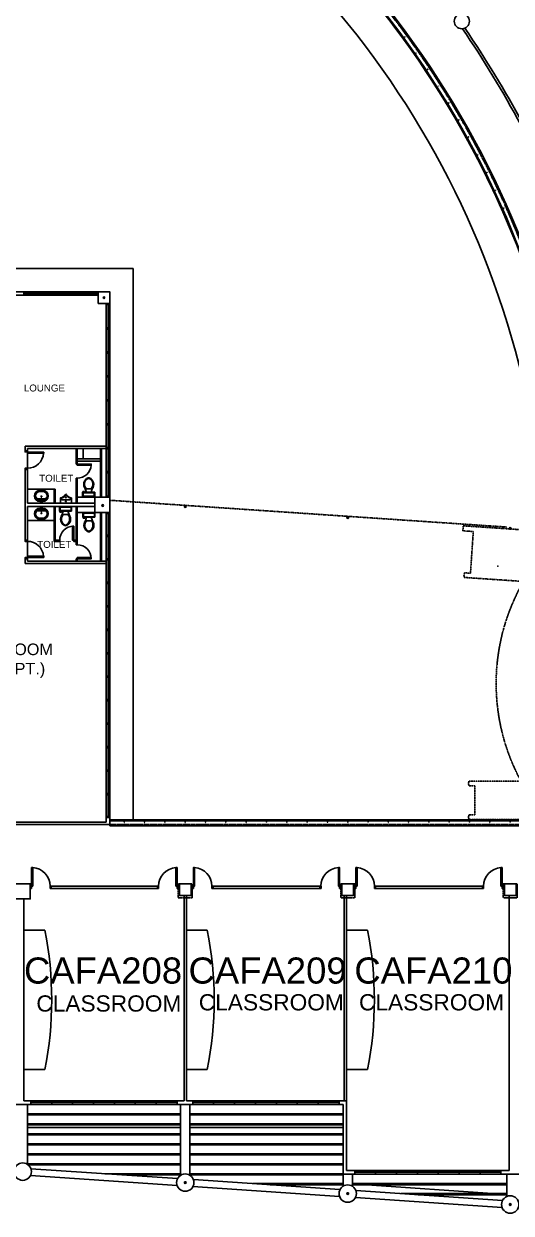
# Model space of a CAD drawing. Header units: millimetres. Extents: x -616979 to 2364082, y 43054 to 1637649.
# Drawn here: x -406475 to -385476, y 72062 to 123292 of the extents above; entities that cross this region are included whole.
import ezdxf

# ---------------------------------------------------------------- set-up
doc = ezdxf.new("R2010")
doc.units = ezdxf.units.MM
doc.linetypes.add('HIDDEN', pattern=[0.375, 0.25, -0.125])
for name, color, linetype in [('a-broken line', 8, 'HIDDEN'), ('a-columns', 7, 'Continuous'), ('a-door', 1, 'Continuous'), ('a-furniture', 1, 'Continuous'), ('a-label', 9, 'Continuous'), ('a-line', 7, 'Continuous'), ('a-plumbing fixtures', 7, 'Continuous'), ('a-railing', 254, 'Continuous'), ('a-shading device', 7, 'Continuous'), ('a-wall', 5, 'Continuous'), ('a-window', 8, 'Continuous')]:
    doc.layers.add(name, color=color, linetype=linetype)
doc.styles.add('-kitz', font='arial.ttf')
doc.styles.add('style1', font='arial.ttf')

msp = doc.modelspace()

# ---------------------------------------------------------------- linework, layer by layer
at = {"lineweight": 5}
msp.add_point((-386058.935, 99928.686), dxfattribs=at)
at = {"layer": 'a-broken line', "color": 8, "linetype": 'HIDDEN', "ltscale": 2}
for p, q in [((-402773.018, 102768.762), (-385657.416, 101615.092)), ((-387559.35, 101453.144), (-387545.897, 101652.691)), ((-387110.369, 101422.876), (-387559.35, 101453.144)), ((-387544.766, 101669.469), (-384016.887, 101431.674)), ((-387294.636, 90674.442), (-387319.636, 90574.442)), ((-387319.636, 90574.442), (-387294.636, 90474.442)), ((-385054.972, 90674.442), (-387294.636, 90674.442)), ((-387044.636, 90474.442), (-387294.636, 90474.442)), ((-387044.636, 90474.442), (-387044.636, 89224.271)), ((-387294.636, 89224.271), (-387319.636, 89124.271)), ((-387044.636, 89224.271), (-387294.636, 89224.271)), ((-387319.636, 89124.271), (-387294.636, 89024.271)), ((-379800.297, 89024.271), (-387294.636, 89024.271))]:
    msp.add_line(p, q, dxfattribs=at)
msp.add_lwpolyline([(-387110.369, 101422.876), (-387231.443, 99626.953), (-387482.008, 99643.845), (-387513.677, 99545.753), (-387495.46, 99444.298), (-383194.635, 99154.354)], dxfattribs=at)
msp.add_arc((-377336.552, 94877.778), 8788.746, 151.4279519, 208.5720481, dxfattribs=at)
at = {"layer": 'a-columns'}
for points in [[(-403269.635, 111749.271), (-403269.635, 111249.271), (-402769.635, 111249.271), (-402769.635, 111749.271)], [(-403419.635, 102899.442), (-402769.635, 102899.442), (-402769.635, 102249.442), (-403419.635, 102249.442)], [(-406844.635, 86249.101), (-406194.635, 86249.101), (-406194.635, 85599.101), (-406844.635, 85599.101)], [(-399269.635, 86249.101), (-399769.635, 86249.101), (-399769.635, 85749.101), (-399269.635, 85749.101)], [(-392269.635, 86249.101), (-392769.635, 86249.101), (-392769.635, 85749.101), (-392269.635, 85749.101)], [(-385269.635, 86249.101), (-385769.635, 86249.101), (-385769.635, 85749.101), (-385269.635, 85749.101)]]:
    msp.add_lwpolyline(points, close=True, dxfattribs=at)
at = {"layer": 'a-columns', "linetype": 'HIDDEN'}
for points in [[(-399819.635, 86249.101), (-399219.635, 86249.101), (-399219.635, 85649.101), (-399819.635, 85649.101)], [(-392819.635, 86249.101), (-392219.635, 86249.101), (-392219.635, 85649.101), (-392819.635, 85649.101)], [(-385819.635, 86249.101), (-385219.635, 86249.101), (-385219.635, 85649.101), (-385819.635, 85649.101)]]:
    msp.add_lwpolyline(points, close=True, dxfattribs=at)
at = {"layer": 'a-columns'}
for centre, radius in [((-387602.6, 123401.649), 325), ((-406519.635, 73852.361), 375), ((-399519.635, 73380.451), 375), ((-392519.635, 72908.541), 375), ((-385519.635, 72436.631), 375)]:
    msp.add_circle(centre, radius, dxfattribs=at)
at = {"layer": 'a-door'}
for p, q in [((-406317.599, 104149.04), (-406317.599, 104794.27)), ((-404169.635, 104325.774), (-404219.635, 104325.774)), ((-404169.635, 104325.774), (-404219.635, 104325.774)), ((-406317.599, 100354.614), (-406317.599, 100999.843)), ((-404169.635, 100249.442), (-404219.635, 100249.442))]:
    msp.add_line(p, q, dxfattribs=at)
at = {"layer": 'a-door', "color": 8}
for p, q in [((-404169.635, 103725.774), (-404219.635, 103725.774)), ((-404928.372, 100999.442), (-404928.372, 101049.442)), ((-404169.635, 100849.442), (-404219.635, 100849.442))]:
    msp.add_line(p, q, dxfattribs=at)
at = {"layer": 'a-door'}
for points in [[(-406317.599, 104899.04), (-406417.599, 104899.04), (-406417.599, 104849.04), (-406317.599, 104849.04)], [(-405617.599, 104844.27), (-406317.599, 104844.27), (-406317.599, 104794.27), (-405617.599, 104794.27)], [(-406317.599, 104149.04), (-406417.599, 104149.04), (-406417.599, 104099.04), (-406317.599, 104099.04)], [(-404169.635, 104325.774), (-403569.635, 104325.774), (-403569.635, 104275.774), (-404169.635, 104275.774)], [(-404319.635, 101049.442), (-404369.635, 101049.442), (-404369.635, 101649.442), (-404319.635, 101649.442)], [(-406317.599, 100999.843), (-406417.599, 100999.843), (-406417.599, 101049.843), (-406317.599, 101049.843)], [(-406317.599, 100249.843), (-406417.599, 100249.843), (-406417.599, 100299.843), (-406317.599, 100299.843)], [(-405617.599, 100304.614), (-406317.599, 100304.614), (-406317.599, 100354.614), (-405617.599, 100354.614)], [(-404169.635, 100249.442), (-403569.635, 100249.442), (-403569.635, 100299.442), (-404169.635, 100299.442)], [(-406141.751, 86150.378), (-406141.751, 86950.378), (-406091.751, 86950.378), (-406091.751, 86150.378)], [(-399869.635, 86149.235), (-399869.635, 86949.235), (-399919.635, 86949.235), (-399919.635, 86149.235)], [(-399166.751, 86150.244), (-399166.751, 86950.244), (-399116.751, 86950.244), (-399116.751, 86150.244)], [(-392872.52, 86150.244), (-392872.52, 86950.244), (-392922.52, 86950.244), (-392922.52, 86150.244)], [(-392169.634, 86148.937), (-392169.681, 86948.937), (-392119.681, 86948.94), (-392119.634, 86148.94)], [(-385869.637, 86148.937), (-385869.637, 86948.937), (-385919.637, 86948.937), (-385919.637, 86148.937)], [(-406194.634, 86049.23), (-406144.634, 86049.23), (-406144.637, 86149.235), (-406194.637, 86149.235)], [(-405344.634, 86049.23), (-405294.634, 86049.23), (-405294.637, 86149.235), (-405344.637, 86149.235)], [(-400669.635, 86048.973), (-400719.635, 86048.973), (-400719.635, 86148.973), (-400669.635, 86148.973)], [(-399819.635, 86049.235), (-399869.635, 86049.235), (-399869.635, 86149.235), (-399819.635, 86149.235)], [(-399219.634, 86049.096), (-399169.634, 86049.096), (-399169.637, 86149.101), (-399219.637, 86149.101)], [(-398369.634, 86049.096), (-398319.634, 86049.096), (-398319.637, 86149.101), (-398369.637, 86149.101)], [(-393669.637, 86049.096), (-393719.637, 86049.096), (-393719.634, 86149.101), (-393669.634, 86149.101)], [(-392819.637, 86049.096), (-392869.637, 86049.096), (-392869.634, 86149.101), (-392819.634, 86149.101)], [(-392219.634, 86049.096), (-392169.634, 86049.096), (-392169.637, 86149.101), (-392219.637, 86149.101)], [(-391369.634, 86049.096), (-391319.634, 86049.096), (-391319.637, 86149.101), (-391369.637, 86149.101)], [(-386669.637, 86049.096), (-386719.637, 86049.096), (-386719.634, 86149.101), (-386669.634, 86149.101)], [(-385819.637, 86049.096), (-385869.637, 86049.096), (-385869.634, 86149.101), (-385819.634, 86149.101)]]:
    msp.add_lwpolyline(points, close=True, dxfattribs=at)
for centre, radius, start, end in [((-406317.599, 104844.27), 695.23, 270, 355.9143832), ((-404169.635, 104325.774), 600, 270, 355.2363583), ((-404319.635, 101049.442), 608.737, 90, 180), ((-406317.599, 100304.614), 695.23, 4.0856168, 90), ((-404169.635, 100249.442), 600, 0, 90), ((-406144.637, 86149.235), 802.886, 0.0815471, 86.2232324), ((-399866.75, 86148.093), 802.886, 93.7767676, 179.9184529), ((-399169.637, 86149.101), 802.886, 0.0815471, 86.2232324), ((-392869.634, 86149.101), 802.886, 93.7767676, 179.9184529), ((-392172.52, 86147.794), 802.886, 0.0849302, 86.2266154), ((-385866.751, 86147.794), 802.886, 93.7767676, 179.9184529)]:
    msp.add_arc(centre, radius, start, end, dxfattribs=at)
at = {"layer": 'a-furniture'}
msp.add_line((-402919.635, 105779.771), (-402919.635, 102899.271), dxfattribs=at)
at = {"layer": 'a-furniture', "color": 8}
for p, q in [((-405569.635, 84249.339), (-406469.635, 84249.339)), ((-398569.635, 84249.339), (-399469.635, 84249.339)), ((-391669.635, 84249.339), (-392569.635, 84249.339)), ((-405569.635, 78249.339), (-406469.635, 78249.339)), ((-398569.635, 78249.339), (-399469.635, 78249.339)), ((-391669.635, 78249.339), (-392569.635, 78249.339))]:
    msp.add_line(p, q, dxfattribs=at)
for centre in [(-420419.635, 81249.339), (-413419.635, 81249.339), (-406519.635, 81249.339)]:
    msp.add_arc(centre, 15150, 348.5788137, 11.4211863, dxfattribs=at)
at = {"layer": 'a-line', "color": 8}
for p, q in [((-415769.635, 112749.271), (-401769.635, 112749.271)), ((-401769.635, 112749.271), (-401769.635, 88999.272)), ((-371669.635, 88999.271), (-402694.635, 88999.271))]:
    msp.add_line(p, q, dxfattribs=at)
msp.add_arc((-422444.635, 99074.101), 38500, 0.3743144, 59.3352312, dxfattribs=at)
at = {"layer": 'a-plumbing fixtures', "color": 8}
for p, q in [((-406317.599, 103249.442), (-405169.635, 103249.442)), ((-406317.599, 101899.442), (-405169.635, 101899.442))]:
    msp.add_line(p, q, dxfattribs=at)
at = {"layer": 'a-plumbing fixtures', "color": 8, "linetype": 'Continuous'}
for p, q in [((-405779.304, 103195.998), (-405655.304, 103195.998)), ((-405779.304, 103155.998), (-405655.304, 103155.998)), ((-405779.304, 103145.998), (-405655.304, 103145.998)), ((-403940.724, 102914.58), (-403940.724, 103114.58)), ((-403940.724, 103114.58), (-403415.724, 103114.58)), ((-403853.224, 103152.08), (-403928.224, 103152.08)), ((-403928.224, 103152.08), (-403928.224, 103127.08)), ((-403928.224, 103127.08), (-403878.224, 103127.08)), ((-403915.724, 102964.58), (-403915.724, 103064.58)), ((-403890.724, 103089.58), (-403465.724, 103089.58)), ((-403878.224, 103127.08), (-403878.224, 103114.58)), ((-403853.224, 103114.58), (-403853.224, 103152.08)), ((-403778.224, 103114.58), (-403828.224, 103264.58)), ((-403578.224, 103264.58), (-403778.224, 103264.58)), ((-403578.224, 103114.58), (-403528.224, 103264.58)), ((-403440.724, 103064.58), (-403440.724, 102964.58)), ((-403415.724, 103114.58), (-403415.724, 102914.58)), ((-406014.304, 102950.998), (-406014.304, 102960.998)), ((-405974.304, 102950.998), (-405974.304, 102960.998)), ((-405964.304, 102950.998), (-405964.304, 102960.998)), ((-405733.457, 102833.998), (-405862.587, 102833.998)), ((-405655.304, 102755.998), (-405779.304, 102755.998)), ((-405655.304, 102715.998), (-405779.304, 102715.998)), ((-405732.304, 102843.998), (-405737.304, 102800.624)), ((-405702.304, 102843.998), (-405697.304, 102800.624)), ((-405572.021, 102833.998), (-405701.151, 102833.998)), ((-405470.304, 102960.998), (-405470.304, 102950.998)), ((-405460.304, 102960.998), (-405460.304, 102950.998)), ((-405420.304, 102960.998), (-405420.304, 102950.998)), ((-404412.97, 102499.442), (-404937.97, 102499.442)), ((-404937.97, 102499.442), (-404937.97, 102299.442)), ((-404893.894, 102869.442), (-404893.894, 102649.442)), ((-404853.894, 102819.442), (-404893.894, 102819.442)), ((-404423.894, 102649.442), (-404893.894, 102649.442)), ((-404462.97, 102474.442), (-404887.97, 102474.442)), ((-404853.894, 102879.442), (-404883.894, 102879.442)), ((-404853.894, 102879.442), (-404853.894, 102819.442)), ((-404493.894, 102789.442), (-404823.894, 102789.442)), ((-404663.793, 102720.442), (-404678.894, 102720.442)), ((-404663.793, 102718.442), (-404678.894, 102718.442)), ((-404659.894, 102739.442), (-404659.894, 102724.341)), ((-404659.894, 102714.543), (-404659.894, 102699.442)), ((-404657.894, 102739.442), (-404657.894, 102724.341)), ((-404657.894, 102714.543), (-404657.894, 102699.442)), ((-404638.894, 102720.442), (-404653.995, 102720.442)), ((-404638.894, 102718.442), (-404653.995, 102718.442)), ((-404433.894, 102879.442), (-404463.894, 102879.442)), ((-404463.894, 102879.442), (-404463.894, 102819.442)), ((-404423.894, 102819.442), (-404463.894, 102819.442)), ((-404423.894, 102869.442), (-404423.894, 102649.442)), ((-404412.97, 102299.442), (-404412.97, 102499.442)), ((-403415.724, 102914.58), (-403940.724, 102914.58)), ((-403465.724, 102939.58), (-403890.724, 102939.58)), ((-406014.304, 102197.886), (-406014.304, 102187.886)), ((-405974.304, 102197.886), (-405974.304, 102187.886)), ((-405964.304, 102197.886), (-405964.304, 102187.886)), ((-405733.457, 102314.886), (-405862.587, 102314.886)), ((-405655.304, 102432.886), (-405779.304, 102432.886)), ((-405655.304, 102392.886), (-405779.304, 102392.886)), ((-405779.304, 102002.886), (-405655.304, 102002.886)), ((-405779.304, 101992.886), (-405655.304, 101992.886)), ((-405779.304, 101952.886), (-405655.304, 101952.886)), ((-405732.304, 102304.886), (-405737.304, 102348.26)), ((-405702.304, 102304.886), (-405697.304, 102348.26)), ((-405572.021, 102314.886), (-405701.151, 102314.886)), ((-405470.304, 102187.886), (-405470.304, 102197.886)), ((-405460.304, 102187.886), (-405460.304, 102197.886)), ((-405420.304, 102187.886), (-405420.304, 102197.886)), ((-404937.97, 102299.442), (-404412.97, 102299.442)), ((-404925.47, 102286.942), (-404875.47, 102286.942)), ((-404925.47, 102261.942), (-404925.47, 102286.942)), ((-404850.47, 102261.942), (-404925.47, 102261.942)), ((-404912.97, 102449.442), (-404912.97, 102349.442)), ((-404887.97, 102324.442), (-404462.97, 102324.442)), ((-404875.47, 102286.942), (-404875.47, 102299.442)), ((-404850.47, 102299.442), (-404850.47, 102261.942)), ((-404775.47, 102299.442), (-404825.47, 102149.442)), ((-404575.47, 102149.442), (-404775.47, 102149.442)), ((-404575.47, 102299.442), (-404525.47, 102149.442)), ((-404437.97, 102349.442), (-404437.97, 102449.442)), ((-403407.407, 102234.303), (-403932.407, 102234.303)), ((-403932.407, 102234.303), (-403932.407, 102034.303)), ((-403932.407, 102034.303), (-403407.407, 102034.303)), ((-403919.907, 102021.803), (-403869.907, 102021.803)), ((-403919.907, 101996.803), (-403919.907, 102021.803)), ((-403844.907, 101996.803), (-403919.907, 101996.803)), ((-403907.407, 102184.303), (-403907.407, 102084.303)), ((-403457.407, 102209.303), (-403882.407, 102209.303)), ((-403882.407, 102059.303), (-403457.407, 102059.303)), ((-403869.907, 102021.803), (-403869.907, 102034.303)), ((-403844.907, 102034.303), (-403844.907, 101996.803)), ((-403769.907, 102034.303), (-403819.907, 101884.303)), ((-403569.907, 102034.303), (-403519.907, 101884.303)), ((-403432.407, 102084.303), (-403432.407, 102184.303)), ((-403407.407, 102034.303), (-403407.407, 102234.303)), ((-403569.907, 101884.303), (-403769.907, 101884.303))]:
    msp.add_line(p, q, dxfattribs=at)
for centre, radius in [((-405817.304, 102796.867), 20), ((-405817.304, 102796.867), 15), ((-405717.304, 102935.998), 20), ((-405717.304, 102935.998), 15), ((-405717.304, 102800.624), 6.243), ((-405617.304, 102796.867), 20), ((-405617.304, 102796.867), 15), ((-404658.894, 102888.221), 20), ((-404658.894, 102719.442), 20), ((-405817.304, 102352.017), 20), ((-405817.304, 102352.017), 15), ((-405717.304, 102212.886), 20), ((-405717.304, 102212.886), 15), ((-405717.304, 102348.26), 6.243), ((-405617.304, 102352.017), 20), ((-405617.304, 102352.017), 15)]:
    msp.add_circle(centre, radius, dxfattribs=at)
for centre, radius, start, end in [((-403590.235, 103454.093), 304.226, 112.0285653, 218.5308903), ((-403573.225, 103460.015), 283.229, 121.0531761, 223.6322746), ((-403678.224, 103611.492), 100, 65.731826, 114.2681753), ((-403678.224, 103639.579), 100, 74.8605292, 105.1394717), ((-403766.212, 103454.092), 304.226, 321.4692936, 67.9715667), ((-403783.222, 103460.015), 283.23, 316.3679078, 58.9469934), ((-405779.304, 102960.998), 235, 90, 180), ((-405779.304, 102960.998), 195, 90, 180), ((-405779.304, 102960.998), 185, 90, 180), ((-405655.304, 102960.998), 195, 0, 90), ((-405655.304, 102960.998), 185, 0, 90), ((-404935.878, 103153.211), 285.781, 286.6711971, 329.7964532), ((-404935.878, 103153.211), 305.781, 291.4829697, 330.1073725), ((-404658.894, 102996.942), 32.5, 22.6198649, 157.380135), ((-404658.894, 102996.942), 12.5, 18.0585779, 161.9414221), ((-404381.909, 103153.211), 305.781, 209.8926275, 248.5170302), ((-404381.909, 103153.211), 285.781, 210.2035468, 253.3288028), ((-403893.849, 103067.705), 22.097, 81.8699, 188.130102), ((-403462.599, 103067.705), 22.097, 351.8699, 98.1301), ((-405779.304, 102950.998), 235, 180, 270), ((-405779.304, 102950.998), 195, 180, 270), ((-405779.304, 102950.998), 185, 180, 191.536959), ((-405862.587, 102933.998), 100, 191.536959, 270), ((-405717.304, 102800.624), 20, 180, 0), ((-405717.304, 102843.998), 15, 0, 180), ((-405655.304, 102950.998), 195, 270, 0), ((-405655.304, 102950.998), 235, 270, 0), ((-405572.021, 102933.998), 100, 270, 348.463041), ((-405655.304, 102950.998), 185, 348.463041, 0), ((-404891.095, 102452.567), 22.097, 81.8699, 188.1301), ((-404883.894, 102869.442), 10, 90, 180), ((-404823.894, 102838.673), 30, 90, 180), ((-404823.894, 102819.442), 30, 180, 270), ((-404658.894, 102719.442), 5, 101.536959, 168.463041), ((-404658.894, 102719.442), 5, 191.536959, 258.463041), ((-404658.894, 102719.442), 5, 11.536959, 78.463041), ((-404658.894, 102719.442), 5, 281.536959, 348.463041), ((-404493.894, 102838.673), 30, 360, 90), ((-404493.894, 102819.442), 30, 270, 360), ((-404459.845, 102452.567), 22.097, 351.8699, 98.1301), ((-404433.894, 102869.442), 10, 360, 90), ((-403893.849, 102961.455), 22.097, 171.8699, 278.1301), ((-403462.599, 102961.455), 22.097, 261.8699, 8.1301), ((-405779.304, 102197.886), 235, 90, 180), ((-405779.304, 102187.886), 235, 180, 270), ((-405779.304, 102197.886), 195, 90, 180), ((-405779.304, 102187.886), 195, 180, 270), ((-405779.304, 102197.886), 185, 168.463041, 180), ((-405779.304, 102187.886), 185, 180, 270), ((-405862.587, 102214.886), 100, 90, 168.463041), ((-405717.304, 102348.26), 20, 0, 180), ((-405717.304, 102304.886), 15, 180, 0), ((-405655.304, 102197.886), 235, 0, 90), ((-405655.304, 102197.886), 195, 0, 90), ((-405655.304, 102187.886), 185, 270, 0), ((-405655.304, 102187.886), 195, 270, 0), ((-405655.304, 102187.886), 235, 270, 0), ((-405572.021, 102214.886), 100, 11.536959, 90), ((-405655.304, 102197.886), 185, 0, 11.536959), ((-404891.095, 102346.317), 22.097, 171.869898, 278.1301), ((-404587.481, 101959.929), 304.226, 141.4691097, 247.9714347), ((-404570.471, 101954.006), 283.229, 136.3677254, 238.9468239), ((-404763.457, 101959.93), 304.226, 292.0284333, 38.5307064), ((-404780.467, 101954.007), 283.23, 301.0530066, 43.6320922), ((-404459.845, 102346.317), 22.097, 261.8699, 8.1301), ((-403885.532, 102187.428), 22.097, 81.8699, 188.1301), ((-403885.532, 102081.178), 22.097, 171.869898, 278.1301), ((-403454.282, 102187.428), 22.097, 351.8699, 98.1301), ((-403454.282, 102081.178), 22.097, 261.8699, 8.1301), ((-404675.469, 101802.53), 100, 245.7318247, 294.268174), ((-404675.469, 101774.443), 100, 254.8605283, 285.1394708), ((-403581.918, 101694.791), 304.226, 141.4691097, 247.9714347), ((-403564.908, 101688.868), 283.229, 136.3677254, 238.9468239), ((-403669.906, 101537.392), 100, 245.7318247, 294.268174), ((-403757.894, 101694.791), 304.226, 292.0284333, 38.5307064), ((-403774.904, 101688.869), 283.23, 301.0530066, 43.6320922), ((-403669.906, 101509.304), 100, 254.8605283, 285.1394708)]:
    msp.add_arc(centre, radius, start, end, dxfattribs=at)
at = {"layer": 'a-plumbing fixtures', "color": 8}
msp.add_arc((-405655.304, 102960.998), 235, 0, 90, dxfattribs=at)
at = {"layer": 'a-railing'}
for p, q in [((-371632.135, 88961.771), (-402769.635, 88961.771)), ((-402769.635, 88749.271), (-402769.635, 88799.271)), ((-371419.635, 88749.271), (-402769.635, 88749.271))]:
    msp.add_line(p, q, dxfattribs=at)
at = {"layer": 'a-railing', "linetype": 'HIDDEN'}
msp.add_line((-371469.635, 88799.271), (-402769.635, 88799.271), dxfattribs=at)
at = {"layer": 'a-railing', "linetype": 'HIDDEN', "ltscale": 0.058}
for centre in [(-390062.151, 122725.416), (-389566.027, 122030.737), (-389084.803, 121325.654), (-388618.698, 120610.487), (-388167.921, 119885.56), (-387732.678, 119151.202), (-387313.165, 118407.746), (-386909.574, 117655.527), (-386522.086, 116894.888), (-386150.878, 116126.173), (-385796.117, 115349.731)]:
    msp.add_circle(centre, 12.5, dxfattribs=at)
at = {"layer": 'a-railing'}
for centre in [(-403020.7, 111493.932), (-403078.343, 102543.624), (-399519.635, 102499.442), (-392519.635, 102027.872), (-385519.635, 101555.621), (-399519.635, 73380.281), (-392519.635, 72908.371), (-385519.635, 72436.461)]:
    msp.add_circle(centre, 37.5, dxfattribs=at)
at = {"layer": 'a-railing', "color": 8, "linetype": 'HIDDEN', "ltscale": 0.058}
for centre in [(-402144.635, 88899.271), (-401269.635, 88899.271), (-400394.635, 88899.271), (-399519.635, 88899.271), (-398644.635, 88899.271), (-397769.635, 88899.271), (-396894.635, 88899.271), (-396019.635, 88899.271), (-395144.635, 88899.271), (-394269.635, 88899.271), (-393394.635, 88899.271), (-392519.635, 88899.271), (-391644.635, 88899.271), (-390769.635, 88899.271), (-389894.635, 88899.271), (-389019.635, 88899.271), (-388144.635, 88899.271), (-387269.635, 88899.271), (-386394.635, 88899.271), (-385519.635, 88899.271)]:
    msp.add_circle(centre, 12.5, dxfattribs=at)
at = {"layer": 'a-railing'}
for centre, radius, start, end in [((-422379.903, 99105.401), 40188.039, 0.1456912, 56.7940452), ((-422444.635, 99074.101), 40000, 0.2153747, 57.0927362), ((-422444.635, 99074.101), 40000, 3.409992, 57.0927362), ((-422435.497, 99076.451), 40028.353, 0.2082392, 57.0518157)]:
    msp.add_arc(centre, radius, start, end, dxfattribs=at)
at = {"layer": 'a-railing', "linetype": 'HIDDEN'}
msp.add_arc((-422371.67, 99112.974), 40117.195, 0.1350901, 56.7979551, dxfattribs=at)
at = {"layer": 'a-shading device', "color": 8}
for p, q in [((-406319.635, 76749.271), (-406319.635, 74169.576)), ((-406319.635, 76344.271), (-399719.635, 76344.271)), ((-399719.635, 76749.271), (-399719.635, 73697.666)), ((-399319.635, 76749.271), (-399319.635, 73697.666)), ((-399319.635, 76344.271), (-392719.635, 76344.271)), ((-406319.635, 76294.271), (-399719.635, 76294.271)), ((-406319.635, 75914.271), (-399719.635, 75914.271)), ((-406319.635, 75864.271), (-399719.635, 75864.271)), ((-399319.635, 76294.271), (-392719.635, 76294.271)), ((-399319.635, 75914.271), (-392719.635, 75914.271)), ((-399319.635, 75864.271), (-392719.635, 75864.271)), ((-406319.635, 75749.271), (-399719.635, 75749.271)), ((-406319.635, 75484.271), (-399719.635, 75484.271)), ((-406319.635, 75434.271), (-399719.635, 75434.271)), ((-399319.635, 75749.271), (-392719.635, 75749.271)), ((-399319.635, 75484.271), (-392719.635, 75484.271)), ((-399319.635, 75434.271), (-392719.635, 75434.271)), ((-406319.635, 75054.271), (-399719.635, 75054.271)), ((-406319.635, 75004.271), (-399719.635, 75004.271)), ((-399319.635, 75054.271), (-392719.635, 75054.271)), ((-399319.635, 75004.271), (-392719.635, 75004.271)), ((-406319.635, 74624.271), (-399719.635, 74624.271)), ((-406319.635, 74574.271), (-399719.635, 74574.271)), ((-399319.635, 74624.271), (-392719.635, 74624.271)), ((-399319.635, 74574.271), (-392719.635, 74574.271)), ((-406365.614, 74194.271), (-406319.635, 74194.271)), ((-406284.235, 74194.271), (-399719.635, 74194.271)), ((-406284.235, 74144.271), (-399719.635, 74144.271)), ((-399852.461, 73553.229), (-406166.631, 73978.904)), ((-399319.635, 74194.271), (-392719.635, 74194.271)), ((-399319.635, 74144.271), (-392719.635, 74144.271)), ((-399872.64, 73253.909), (-406186.81, 73679.583)), ((-402982.918, 73764.271), (-399719.635, 73764.271)), ((-402241.252, 73714.271), (-399719.635, 73714.271)), ((-399319.635, 73764.271), (-392719.635, 73764.271)), ((-399319.635, 73714.271), (-392719.635, 73714.271)), ((-392852.461, 73081.319), (-399166.631, 73506.994)), ((-396604.585, 73334.271), (-392719.635, 73334.271)), ((-395862.918, 73284.271), (-392719.635, 73284.271)), ((-392719.635, 73749.271), (-392719.635, 73225.756)), ((-392319.635, 73749.271), (-392319.635, 73225.756)), ((-392319.635, 73334.271), (-385669.635, 73334.271)), ((-385669.635, 72873.991), (-392319.635, 73322.305)), ((-392319.635, 73284.271), (-385669.635, 73284.271)), ((-385669.635, 72780.324), (-385669.635, 73749.271)), ((-392872.64, 72781.999), (-399186.81, 73207.673)), ((-385852.461, 72609.409), (-392166.631, 73035.084)), ((-390226.252, 72904.271), (-385669.635, 72904.271)), ((-389484.585, 72854.271), (-385669.635, 72854.271)), ((-385872.64, 72310.089), (-392186.81, 72735.763))]:
    msp.add_line(p, q, dxfattribs=at)
at = {"layer": 'a-wall'}
for p, q in [((-409769.635, 111749.271), (-403269.635, 111749.271)), ((-409769.635, 111599.271), (-403269.635, 111599.271)), ((-409769.635, 111599.271), (-403269.635, 111599.271)), ((-402919.635, 111249.271), (-402919.635, 102899.442)), ((-402919.635, 111249.271), (-402919.635, 102899.442)), ((-402919.635, 111249.271), (-402919.635, 102899.271)), ((-402769.635, 111249.271), (-402769.635, 102899.442)), ((-402769.635, 111249.271), (-402769.635, 102899.442)), ((-402769.635, 111249.271), (-402769.635, 102899.271)), ((-406417.599, 105099.442), (-406417.599, 104899.04)), ((-406417.599, 105099.442), (-402919.635, 105099.442)), ((-406317.599, 104999.442), (-406317.599, 104899.04)), ((-406317.599, 104999.442), (-402919.635, 104999.442)), ((-404219.635, 104999.442), (-404219.635, 104325.774)), ((-404169.635, 104325.774), (-404169.635, 104999.442)), ((-406417.599, 104099.04), (-406417.599, 101049.843)), ((-406317.599, 102649.442), (-406317.599, 104099.04)), ((-404219.635, 103725.774), (-404219.635, 102649.442)), ((-404169.635, 102649.442), (-404169.635, 103725.774)), ((-405169.635, 103249.442), (-405169.635, 102649.442)), ((-405169.635, 103249.442), (-405169.635, 102649.442)), ((-405119.635, 102649.442), (-405119.635, 103249.442)), ((-405119.635, 102649.442), (-405119.635, 103249.442)), ((-406317.599, 102649.442), (-403419.635, 102649.442)), ((-406317.599, 102499.442), (-406317.599, 101049.843)), ((-406317.599, 102499.442), (-403419.635, 102499.442)), ((-405169.635, 100999.442), (-405169.635, 102499.442)), ((-405119.635, 102499.442), (-405119.635, 101049.442)), ((-404219.635, 101049.442), (-404219.635, 102499.442)), ((-404169.635, 102499.442), (-404169.635, 100849.442)), ((-402919.635, 102249.442), (-402919.635, 88899.271)), ((-402769.635, 102249.442), (-402769.635, 88799.271)), ((-404928.372, 100999.442), (-405169.635, 100999.442)), ((-404928.372, 101049.442), (-405119.635, 101049.442)), ((-404219.635, 100849.442), (-404219.635, 100999.442)), ((-406417.599, 100049.442), (-406417.599, 100249.843)), ((-406417.599, 100049.442), (-402919.635, 100049.442)), ((-406317.599, 100149.442), (-406317.599, 100249.843)), ((-406317.599, 100149.442), (-402919.635, 100149.442)), ((-404219.635, 100149.442), (-404219.635, 100249.442)), ((-404169.635, 100249.442), (-404169.635, 100149.442)), ((-402919.635, 88899.271), (-412869.635, 88899.271)), ((-402769.635, 88799.271), (-412869.635, 88799.271)), ((-402919.635, 88899.271), (-406019.635, 88899.271)), ((-402769.635, 88999.272), (-371669.635, 88999.271)), ((-405294.637, 86149.23), (-400719.635, 86148.973)), ((-398319.637, 86149.098), (-393669.634, 86148.834)), ((-391319.637, 86149.101), (-386719.635, 86149.178)), ((-406469.635, 85599.406), (-406469.635, 76899.271)), ((-405294.643, 86049.23), (-400719.641, 86048.973)), ((-399569.635, 85749.271), (-399569.635, 76899.271)), ((-399469.635, 85749.271), (-399469.635, 83599.101)), ((-398319.634, 86049.096), (-393719.637, 86048.965)), ((-392669.635, 85749.271), (-392669.635, 80999.101)), ((-392569.635, 85749.271), (-392569.635, 73899.271)), ((-391369.634, 86049.12), (-386719.635, 86049.178)), ((-385569.635, 85749.271), (-385569.635, 73899.271)), ((-406469.635, 76899.271), (-399569.635, 76899.271)), ((-399469.635, 76899.271), (-392569.635, 76899.271)), ((-413719.635, 76749.271), (-392719.635, 76749.271)), ((-399869.635, 76824.271), (-406169.635, 76824.271)), ((-392894.635, 76824.271), (-399194.635, 76824.271)), ((-385569.635, 73899.271), (-392569.635, 73899.271)), ((-385919.635, 73824.271), (-392219.635, 73824.271)), ((-378269.635, 73749.271), (-392719.635, 73749.271))]:
    msp.add_line(p, q, dxfattribs=at)
at = {"layer": 'a-wall', "color": 8}
for p, q in [((-404169.635, 104549.442), (-403169.635, 104549.442)), ((-403919.635, 104999.442), (-403919.635, 104549.442)), ((-403169.635, 104999.442), (-403169.635, 102899.442)), ((-403119.635, 104999.442), (-403119.635, 102899.442)), ((-404169.635, 104449.442), (-403169.635, 104449.442)), ((-405119.635, 103249.442), (-405169.635, 103249.442)), ((-405119.635, 103249.442), (-405169.635, 103249.442)), ((-403419.635, 102899.442), (-404169.635, 102899.442)), ((-403419.635, 102249.442), (-404169.635, 102249.442)), ((-403169.635, 102249.442), (-403169.635, 100149.442)), ((-403119.635, 102249.442), (-403119.635, 100149.442))]:
    msp.add_line(p, q, dxfattribs=at)
at = {"layer": 'a-wall', "color": 5}
for p, q in [((-399469.635, 83599.101), (-399469.635, 76899.271)), ((-392669.635, 80999.101), (-392669.635, 76899.271)), ((-392719.635, 76749.271), (-392719.635, 73749.271))]:
    msp.add_line(p, q, dxfattribs=at)
at = {"layer": 'a-wall'}
for points in [[(-404219.635, 100999.442), (-404319.635, 100999.442), (-404319.635, 101049.442), (-404219.635, 101049.442)], [(-405269.635, 76749.271), (-405269.635, 76899.271)], [(-404369.635, 76749.271), (-404369.635, 76899.271)], [(-403469.635, 76749.271), (-403469.635, 76899.271)], [(-402569.635, 76749.271), (-402569.635, 76899.271)], [(-401669.635, 76749.271), (-401669.635, 76899.271)], [(-400769.635, 76749.271), (-400769.635, 76899.271)], [(-398294.635, 76749.271), (-398294.635, 76899.271)], [(-397394.635, 76749.271), (-397394.635, 76899.271)], [(-396494.635, 76749.271), (-396494.635, 76899.271)], [(-395594.635, 76749.271), (-395594.635, 76899.271)], [(-394694.635, 76749.271), (-394694.635, 76899.271)], [(-393794.635, 76749.271), (-393794.635, 76899.271)], [(-391319.635, 73749.271), (-391319.635, 73899.271)], [(-390419.635, 73749.271), (-390419.635, 73899.271)], [(-389519.635, 73749.271), (-389519.635, 73899.271)], [(-388619.635, 73749.271), (-388619.635, 73899.271)], [(-387719.635, 73749.271), (-387719.635, 73899.271)], [(-386819.635, 73749.271), (-386819.635, 73899.271)]]:
    msp.add_lwpolyline(points, dxfattribs=at)
at = {"layer": 'a-wall', "color": 8}
msp.add_lwpolyline([(-402769.635, 89099.271), (-402919.635, 89099.271)], dxfattribs=at)
at = {"layer": 'a-wall'}
for radius, start, end in [(42328.427, 27.9825196, 34.5464014), (42428.427, 28.034584, 34.494337)]:
    msp.add_arc((-422444.635, 99074.101), radius, start, end, dxfattribs=at)
at = {"layer": 'a-window', "color": 8}
for p, q in [((-405461.635, 111674.271), (-406494.635, 111674.271)), ((-404378.635, 111674.271), (-405411.635, 111674.271)), ((-403319.947, 111674.271), (-404328.635, 111674.271)), ((-402844.635, 110193.064), (-402844.635, 111199.271)), ((-402844.635, 109161.857), (-402844.635, 110143.064)), ((-402844.635, 108130.649), (-402844.635, 109111.857)), ((-402844.635, 107099.442), (-402844.635, 108080.649)), ((-402844.635, 106068.234), (-402844.635, 107049.442)), ((-402844.635, 105037.027), (-402844.635, 106018.234)), ((-402844.635, 104005.819), (-402844.635, 104987.027)), ((-402844.635, 102949.271), (-402844.635, 103955.819)), ((-402844.635, 101262.523), (-402844.635, 102199.271)), ((-402844.635, 100250.984), (-402844.635, 101212.523)), ((-402844.635, 99239.446), (-402844.635, 100200.984)), ((-402844.635, 98227.907), (-402844.635, 99189.446)), ((-402844.635, 97216.369), (-402844.635, 98177.907)), ((-402844.635, 96204.83), (-402844.635, 97166.369)), ((-402844.635, 95193.292), (-402844.635, 96158.402)), ((-402844.635, 94181.754), (-402844.635, 95143.292)), ((-402844.635, 93170.215), (-402844.635, 94131.754)), ((-402844.635, 92158.677), (-402844.635, 93120.215)), ((-402844.635, 91147.138), (-402844.635, 92108.677)), ((-402844.635, 90135.6), (-402844.635, 91097.138)), ((-402844.635, 89149.271), (-402844.635, 90085.6))]:
    msp.add_line(p, q, dxfattribs=at)
at = {"layer": 'a-window', "color": 5}
for p, q in [((-399869.635, 76749.271), (-399869.635, 76899.271)), ((-392894.635, 76749.271), (-392894.635, 76899.271)), ((-385919.635, 73749.271), (-385919.635, 73899.271))]:
    msp.add_line(p, q, dxfattribs=at)
at = {"layer": 'a-window', "color": 8}
for points in [[(-405411.635, 111749.271), (-405411.635, 111599.271), (-405461.635, 111599.271), (-405461.635, 111749.271)], [(-404328.635, 111749.271), (-404328.635, 111599.271), (-404378.635, 111599.271), (-404378.635, 111749.271)], [(-403269.947, 111749.271), (-403269.947, 111599.271), (-403319.947, 111599.271), (-403319.947, 111749.271)], [(-402919.635, 111249.271), (-402769.635, 111249.271), (-402769.635, 111199.271), (-402919.635, 111199.271)], [(-402919.635, 110193.064), (-402769.635, 110193.064), (-402769.635, 110143.064), (-402919.635, 110143.064)], [(-402919.635, 109161.857), (-402769.635, 109161.857), (-402769.635, 109111.857), (-402919.635, 109111.857)], [(-402919.635, 108130.649), (-402769.635, 108130.649), (-402769.635, 108080.649), (-402919.635, 108080.649)], [(-402919.635, 107099.442), (-402769.635, 107099.442), (-402769.635, 107049.442), (-402919.635, 107049.442)], [(-402919.635, 106068.234), (-402769.635, 106068.234), (-402769.635, 106018.234), (-402919.635, 106018.234)], [(-402919.635, 105037.027), (-402769.635, 105037.027), (-402769.635, 104987.027), (-402919.635, 104987.027)], [(-402919.635, 104005.819), (-402769.635, 104005.819), (-402769.635, 103955.819), (-402919.635, 103955.819)], [(-402919.635, 102949.271), (-402769.635, 102949.271), (-402769.635, 102899.271), (-402919.635, 102899.271)], [(-402769.635, 102249.271), (-402919.635, 102249.271), (-402919.635, 102199.271), (-402769.635, 102199.271)], [(-402769.635, 101262.523), (-402919.635, 101262.523), (-402919.635, 101212.523), (-402769.635, 101212.523)], [(-402769.635, 100250.984), (-402919.635, 100250.984), (-402919.635, 100200.984), (-402769.635, 100200.984)], [(-402769.635, 99239.446), (-402919.635, 99239.446), (-402919.635, 99189.446), (-402769.635, 99189.446)], [(-402769.635, 98227.907), (-402919.635, 98227.907), (-402919.635, 98177.907), (-402769.635, 98177.907)], [(-402769.635, 97216.369), (-402919.635, 97216.369), (-402919.635, 97166.369), (-402769.635, 97166.369)], [(-402769.635, 96204.83), (-402919.635, 96204.83), (-402919.635, 96154.83), (-402769.635, 96154.83)], [(-402769.635, 95193.292), (-402919.635, 95193.292), (-402919.635, 95143.292), (-402769.635, 95143.292)], [(-402769.635, 94181.754), (-402919.635, 94181.754), (-402919.635, 94131.754), (-402769.635, 94131.754)], [(-402769.635, 93170.215), (-402919.635, 93170.215), (-402919.635, 93120.215), (-402769.635, 93120.215)], [(-402769.635, 92158.677), (-402919.635, 92158.677), (-402919.635, 92108.677), (-402769.635, 92108.677)], [(-402769.635, 91147.138), (-402919.635, 91147.138), (-402919.635, 91097.138), (-402769.635, 91097.138)], [(-402769.635, 90135.6), (-402919.635, 90135.6), (-402919.635, 90085.6), (-402769.635, 90085.6)], [(-402769.635, 89149.271), (-402919.635, 89149.271), (-402919.635, 89099.271), (-402769.635, 89099.271)]]:
    msp.add_lwpolyline(points, close=True, dxfattribs=at)
at = {"layer": 'a-window', "color": 5}
for points in [[(-406169.635, 76749.271), (-406169.635, 76899.271)], [(-399194.635, 76749.271), (-399194.635, 76899.271)], [(-392219.635, 73749.271), (-392219.635, 73899.271)]]:
    msp.add_lwpolyline(points, dxfattribs=at)

# ---------------------------------------------------------------- texts
at = {"layer": 'a-label', "color": 5, "style": 'style1'}
for s, p in [('CAFA208', (-406466.623, 81951.374)), ('CAFA209', (-399378.135, 81951.374)), ('CAFA210', (-392234.678, 81951.374))]:
    msp.add_text(s, height=1125, dxfattribs=at).set_placement(p)
at = {"layer": 'a-label', "color": 7, "style": '-kitz'}
for p in [(-398934.894, 80795.446), (-392033.703, 80795.446), (-405934.583, 80744.797)]:
    msp.add_text('CLASSROOM', height=700, dxfattribs=at).set_placement(p)
at = {"layer": 'a-label', "linetype": 'Continuous', "char_height": 300, "width": 2370.5, "attachment_point": 2, "rotation": 359.9665651, "style": '-kitz'}
for s, insert in [('{\\fArial|b0|i0|c0|p34;LOUNGE}', (-405586.972, 107754.571)), ('{\\fArial|b0|i0|c0|p34;TOILET}', (-405076.542, 103867.75)), ('{\\fArial|b0|i0|c0|p34;TOILET}', (-405161.775, 101019.433))]:
    msp.add_mtext(s, dxfattribs=dict(at, insert=insert))
at = {"layer": 'a-label', "insert": (-407993.887, 96598.87), "char_height": 500, "width": 6559.2, "attachment_point": 2, "style": '-kitz'}
msp.add_mtext('{\\fArial|b0|i0|c0|p34;FACULTY ROOM\\P(ARCH. DEPT.)}', dxfattribs=at)

doc.saveas('drawing.dxf')
